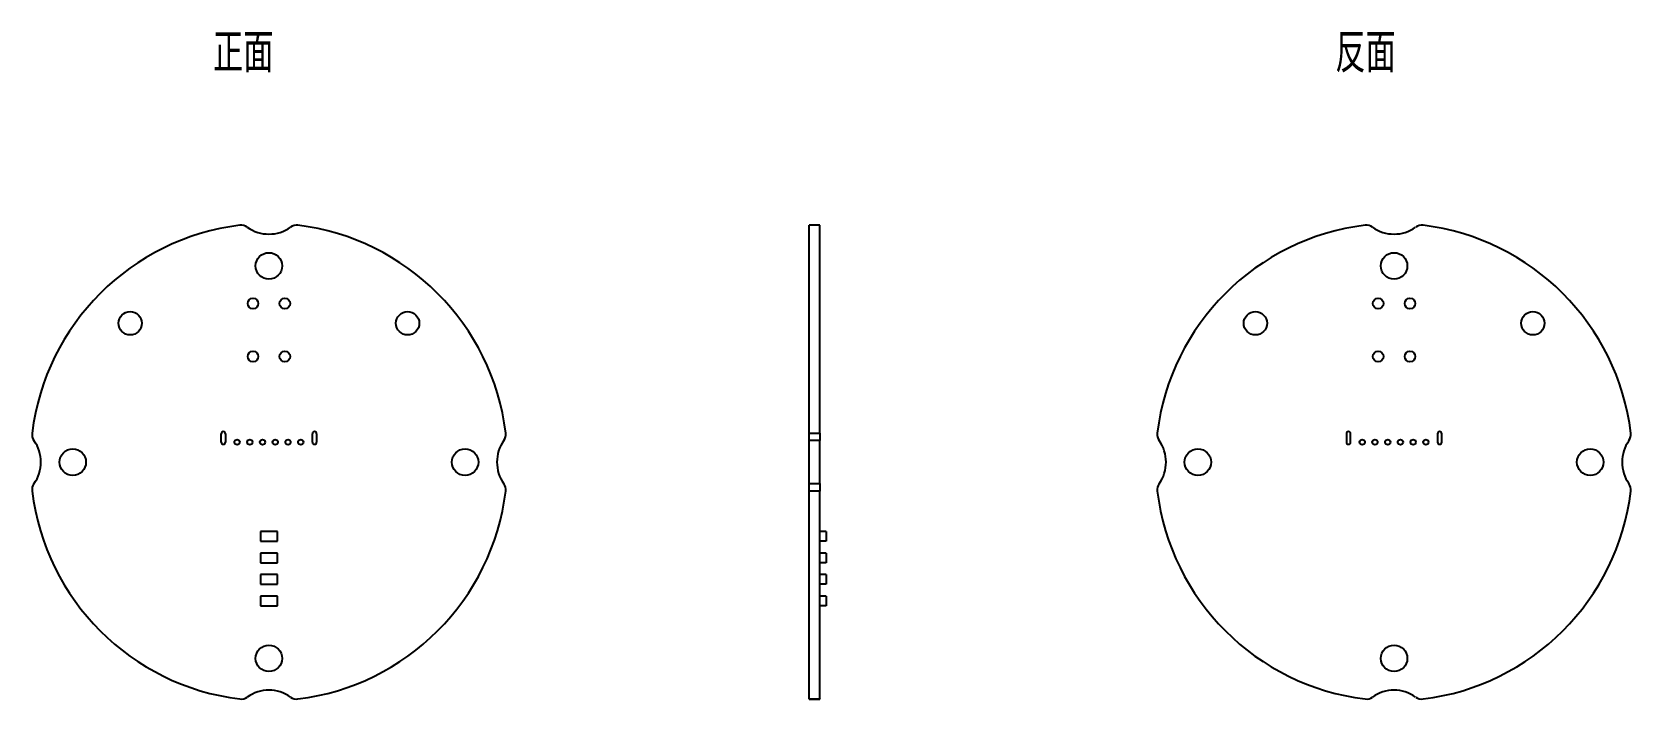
# Model space of a CAD drawing. Header units: millimetres. Extents: x 71 to 221, y 84 to 147.
import ezdxf

# ---------------------------------------------------------------- set-up
doc = ezdxf.new("R2010")
doc.units = ezdxf.units.MM
doc.layers.add('图框', color=7, linetype='Continuous')
doc.styles.add('SLDTEXTSTYLE0', font='TXT', dxfattribs={"width": 0.7, "bigfont": 'bigfont'})

msp = doc.modelspace()

# ---------------------------------------------------------------- linework, layer by layer
at = {"color": 7, "linetype": 'Continuous', "lineweight": 25}
for p, q in [((144.91, 129.12), (143.91, 129.12)), ((144.91, 129.12), (143.91, 129.12)), ((143.91, 109.52), (143.91, 129.12)), ((143.91, 129.12), (143.91, 129.12)), ((144.91, 109.52), (144.91, 129.12)), ((144.91, 129.12), (144.91, 129.12)), ((88.45, 108.66), (88.45, 109.46)), ((88.85, 109.46), (88.85, 108.66)), ((97.05, 108.66), (97.05, 109.46)), ((97.45, 109.46), (97.45, 108.66)), ((143.91, 109.52), (144.91, 109.52)), ((143.91, 108.82), (143.91, 109.52)), ((144.91, 108.82), (143.91, 108.82)), ((143.91, 104.75), (143.91, 108.82)), ((144.91, 109.52), (144.91, 108.82)), ((144.91, 104.75), (144.91, 108.82)), ((194.55, 109.46), (194.55, 108.66)), ((194.95, 108.66), (194.95, 109.46)), ((203.15, 109.46), (203.15, 108.66)), ((203.55, 108.66), (203.55, 109.46)), ((143.91, 104.75), (144.91, 104.75)), ((143.91, 104.04), (143.91, 104.75)), ((144.91, 104.04), (143.91, 104.04)), ((143.91, 84.45), (143.91, 104.04)), ((144.91, 104.75), (144.91, 104.04)), ((144.91, 84.45), (144.91, 104.04)), ((92.15, 100.23), (92.15, 99.33)), ((93.75, 100.23), (92.15, 100.23)), ((93.75, 99.33), (93.75, 100.23)), ((145.51, 100.23), (144.91, 100.23)), ((145.51, 100.23), (145.51, 99.33)), ((92.15, 99.33), (93.75, 99.33)), ((92.15, 98.2), (92.15, 97.3)), ((93.75, 98.2), (92.15, 98.2)), ((93.75, 97.3), (93.75, 98.2)), ((145.51, 99.33), (144.91, 99.33)), ((145.51, 98.2), (144.91, 98.2)), ((145.51, 98.2), (145.51, 97.3)), ((92.15, 97.3), (93.75, 97.3)), ((145.51, 97.3), (144.91, 97.3)), ((92.15, 96.17), (92.15, 95.27)), ((93.75, 96.17), (92.15, 96.17)), ((92.15, 95.27), (93.75, 95.27)), ((93.75, 95.27), (93.75, 96.17)), ((145.51, 96.17), (144.91, 96.17)), ((145.51, 95.27), (144.91, 95.27)), ((145.51, 96.17), (145.51, 95.27)), ((92.15, 94.13), (92.15, 93.23)), ((93.75, 94.13), (92.15, 94.13)), ((93.75, 93.23), (93.75, 94.13)), ((145.51, 94.13), (144.91, 94.13)), ((145.51, 94.13), (145.51, 93.23)), ((92.15, 93.23), (93.75, 93.23)), ((145.51, 93.23), (144.91, 93.23)), ((143.91, 84.45), (144.91, 84.45)), ((143.91, 84.44), (143.91, 84.45)), ((143.91, 84.44), (144.91, 84.44)), ((144.91, 84.45), (144.91, 84.44))]:
    msp.add_line(p, q, dxfattribs=at)
for centre, radius in [((92.95, 125.28), 1.25), ((199.05, 125.28), 1.25), ((91.45, 121.74), 0.5), ((94.45, 121.74), 0.5), ((197.55, 121.74), 0.5), ((200.55, 121.74), 0.5), ((79.87, 119.87), 1.1), ((106.03, 119.87), 1.1), ((185.97, 119.87), 1.1), ((212.14, 119.87), 1.1), ((91.45, 116.74), 0.5), ((94.45, 116.74), 0.5), ((197.55, 116.74), 0.5), ((200.55, 116.74), 0.5), ((89.95, 108.66), 0.25), ((91.15, 108.66), 0.25), ((92.35, 108.66), 0.25), ((93.55, 108.66), 0.25), ((94.75, 108.66), 0.25), ((95.95, 108.66), 0.25), ((196.05, 108.66), 0.25), ((197.25, 108.66), 0.25), ((198.45, 108.66), 0.25), ((199.65, 108.66), 0.25), ((200.85, 108.66), 0.25), ((202.05, 108.66), 0.25), ((74.45, 106.78), 1.25), ((111.45, 106.78), 1.25), ((180.55, 106.78), 1.25), ((217.55, 106.78), 1.25), ((92.95, 88.28), 1.25), ((199.05, 88.28), 1.25)]:
    msp.add_circle(centre, radius, dxfattribs=at)
for centre, radius, start, end in [((92.95, 106.78), 22.5, 96.9944, 173.0056), ((90.33, 128.12), 1, 54.4229, 96.9944), ((92.95, 131.78), 3.5, 234.4229, 305.5771), ((95.57, 128.12), 1, 83.0056, 125.5771), ((92.95, 106.78), 22.5, 6.9944, 83.0056), ((199.05, 106.78), 22.5, 96.9944, 173.0056), ((196.44, 128.12), 1, 54.4229, 96.9944), ((199.05, 131.78), 3.5, 234.4229, 305.5771), ((201.67, 128.12), 1, 83.0056, 125.5771), ((199.05, 106.78), 22.5, 6.9944, 83.0056), ((71.61, 109.4), 1, 173.0056, 215.5771), ((67.95, 106.78), 3.5, 324.4229, 35.5771), ((88.65, 109.46), 0.2, 0, 180), ((88.65, 108.66), 0.2, 180, 0), ((97.25, 109.46), 0.2, 0, 180), ((97.25, 108.66), 0.2, 180, 0), ((117.95, 106.78), 3.5, 144.4229, 215.5771), ((114.29, 109.4), 1, 324.4229, 6.9944), ((177.71, 109.4), 1, 173.0056, 215.5771), ((174.05, 106.78), 3.5, 324.4229, 35.5771), ((194.75, 109.46), 0.2, 0, 180), ((194.75, 108.66), 0.2, 180, 0), ((203.35, 109.46), 0.2, 0, 180), ((203.35, 108.66), 0.2, 180, 0), ((224.05, 106.78), 3.5, 144.4229, 215.5771), ((220.39, 109.4), 1, 324.4229, 6.9944), ((71.61, 104.17), 1, 144.4229, 186.9944), ((92.95, 106.78), 22.5, 186.9944, 263.0056), ((92.95, 106.78), 22.5, 276.9944, 353.0056), ((114.29, 104.17), 1, 353.0056, 35.5771), ((177.71, 104.17), 1, 144.4229, 186.9944), ((199.05, 106.78), 22.5, 186.9944, 263.0056), ((199.05, 106.78), 22.5, 276.9944, 353.0056), ((220.39, 104.17), 1, 353.0056, 35.5771), ((90.33, 85.44), 1, 263.0056, 305.5771), ((92.95, 81.78), 3.5, 54.4229, 125.5771), ((95.57, 85.44), 1, 234.4229, 276.9944), ((196.44, 85.44), 1, 263.0056, 305.5771), ((199.05, 81.78), 3.5, 54.4229, 125.5771), ((201.67, 85.44), 1, 234.4229, 276.9944)]:
    msp.add_arc(centre, radius, start, end, dxfattribs=at)

# ---------------------------------------------------------------- texts
at = {"layer": '图框', "char_height": 3.7042, "attachment_point": 1, "style": 'SLDTEXTSTYLE0'}
for s, insert in [('\\M+190B3\\M+196CA', (87.68, 147.23)), ('\\M+194BD\\M+196CA', (193.51, 147.23))]:
    msp.add_mtext(s, dxfattribs=dict(at, insert=insert))

doc.saveas('drawing.dxf')
